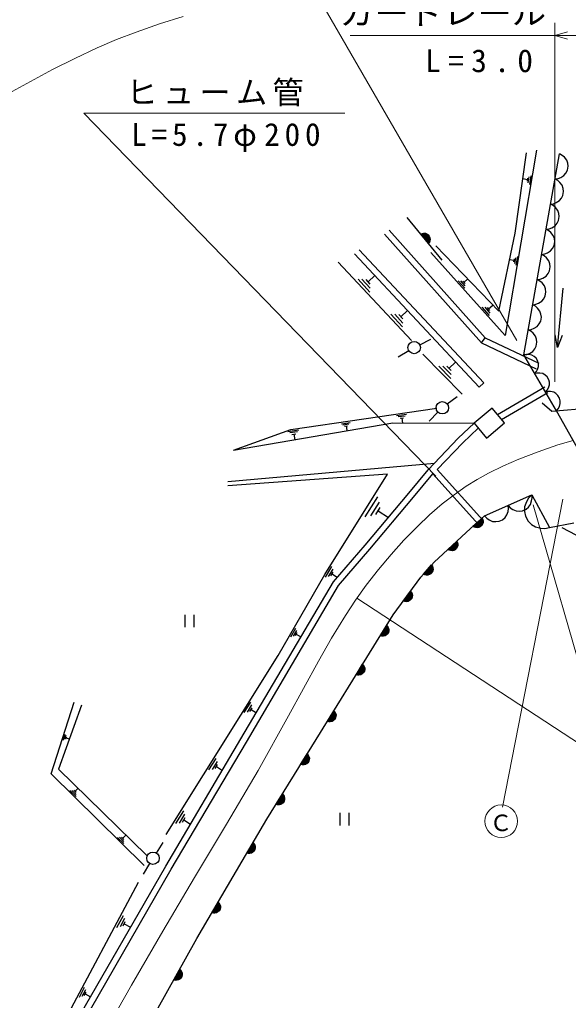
# Model space of a CAD drawing. Units: millimetres, scale not verified. Extents: x 40000 to 680000, y 20000 to 380000.
# Drawn here: x 88038 to 131971, y 262134 to 340701 of the extents above; entities that cross this region are included whole.
import ezdxf
from ezdxf.enums import TextEntityAlignment as Align

# ---------------------------------------------------------------- set-up
doc = ezdxf.new("R2010")
doc.units = ezdxf.units.MM
doc.header["$LTSCALE"] = 1000
doc.linetypes.add('CHAIN', pattern=[18.5, 12, -1.5, 3.5, -1.5])
for name, color, linetype, lineweight in [('M-BGD', 7, 'Continuous', 25), ('M-BMK', 2, 'CHAIN', 13), ('M-BMK-HTXT', 7, 'Continuous', 13), ('M-STR-HTXT', 7, 'Continuous', 13), ('M-STR-STR1', 1, 'Continuous', 25)]:
    doc.layers.add(name, color=color, linetype=linetype, lineweight=lineweight)
doc.styles.add('ＭＳ ゴシック', font='')
doc.styles.get('ＭＳ ゴシック').set_extended_font_data('MS Gothic')

msp = doc.modelspace()

# ---------------------------------------------------------------- linework, layer by layer
at = {"layer": 'M-BGD'}
for p, q in [((129432, 330247), (126910, 315403)), ((127713, 323599), (128630, 330018)), ((128401, 313837), (131256, 329949)), ((131473, 329828), (131256, 329949)), ((131649, 329677), (131473, 329828)), ((131836, 329442), (131649, 329677)), ((131917, 329199), (131836, 329442)), ((131951, 328949), (131917, 329199)), ((131618, 328213), (131778, 328413)), ((131778, 328413), (131896, 328636)), ((131896, 328636), (131951, 328949)), ((128691, 327879), (128332, 327940)), ((128711, 328000), (128670, 327759)), ((128759, 327625), (128840, 328099)), ((128973, 328185), (128857, 327498)), ((130899, 327935), (131144, 327970)), ((131116, 327814), (130899, 327935)), ((131292, 327663), (131116, 327814)), ((131144, 327970), (131362, 328056)), ((131479, 327428), (131292, 327663)), ((131362, 328056), (131618, 328213)), ((131561, 327185), (131479, 327428)), ((131539, 326622), (131594, 326935)), ((131594, 326935), (131561, 327185)), ((131005, 326042), (131261, 326199)), ((131261, 326199), (131421, 326399)), ((131421, 326399), (131539, 326622)), ((130542, 325921), (130787, 325956)), ((130760, 325800), (130542, 325921)), ((130935, 325649), (130760, 325800)), ((130787, 325956), (131005, 326042)), ((131122, 325414), (130935, 325649)), ((131204, 325171), (131122, 325414)), ((121867, 321421), (119059, 324860)), ((131065, 324385), (131182, 324608)), ((131182, 324608), (131237, 324921)), ((131237, 324921), (131204, 325171)), ((117617, 323835), (125315, 315220)), ((130185, 323907), (130430, 323942)), ((130403, 323786), (130185, 323907)), ((130579, 323635), (130403, 323786)), ((130430, 323942), (130648, 324028)), ((130648, 324028), (130905, 324185)), ((130905, 324185), (131065, 324385)), ((117244, 323501), (125009, 314813)), ((120146, 323528), (120261, 323570)), ((120779, 322753), (120146, 323528)), ((120211, 323548), (120812, 322812)), ((120261, 323570), (120373, 323587)), ((120844, 322871), (120275, 323568)), ((120347, 323579), (120867, 322942)), ((120373, 323587), (120520, 323581)), ((120887, 323016), (120427, 323580)), ((120513, 323573), (120896, 323104)), ((120520, 323581), (120636, 323534)), ((120870, 323235), (120635, 323523)), ((120636, 323534), (120739, 323466)), ((120739, 323466), (120837, 323346)), ((120837, 323346), (120882, 323232)), ((120882, 322963), (120844, 322855)), ((120882, 323232), (120905, 323108)), ((120905, 323108), (120882, 322963)), ((126395, 317352), (127713, 323599)), ((130765, 323400), (130579, 323635)), ((130847, 323157), (130765, 323400)), ((130881, 322907), (130847, 323157)), ((115211, 322269), (125194, 311608)), ((120844, 322855), (120779, 322753)), ((121351, 322567), (126395, 317352)), ((130291, 322014), (130548, 322171)), ((130548, 322171), (130708, 322371)), ((130708, 322371), (130825, 322594)), ((130825, 322594), (130881, 322907)), ((114846, 321927), (124829, 311266)), ((126910, 315403), (120950, 322052)), ((127606, 321408), (127247, 321469)), ((127626, 321528), (127585, 321287)), ((127674, 321153), (127755, 321627)), ((127888, 321713), (127772, 321026)), ((129829, 321893), (130074, 321928)), ((130046, 321772), (129829, 321893)), ((130222, 321621), (130046, 321772)), ((130074, 321928), (130291, 322014)), ((130409, 321386), (130222, 321621)), ((130490, 321143), (130409, 321386)), ((113547, 321283), (119401, 314997)), ((130351, 320357), (130468, 320580)), ((130468, 320580), (130524, 320893)), ((130524, 320893), (130490, 321143)), ((116078, 318880), (115129, 319900)), ((115448, 319901), (116104, 319196)), ((116103, 319521), (115769, 319879)), ((115936, 319700), (116469, 320196)), ((123675, 319185), (123143, 319777)), ((123326, 319774), (123693, 319365)), ((123603, 319654), (123912, 319932)), ((129472, 319879), (129717, 319914)), ((129689, 319758), (129472, 319879)), ((129717, 319914), (129935, 320000)), ((129935, 320000), (130191, 320157)), ((130191, 320157), (130351, 320357)), ((123696, 319550), (123509, 319759)), ((129865, 319607), (129689, 319758)), ((130052, 319372), (129865, 319607)), ((130133, 319129), (130052, 319372)), ((130167, 318879), (130133, 319129)), ((131102, 314424), (131556, 319196)), ((129834, 318143), (129994, 318343)), ((129994, 318343), (130112, 318566)), ((130112, 318566), (130167, 318879)), ((125669, 316991), (125071, 317658)), ((125276, 317654), (125689, 317194)), ((125693, 317402), (125483, 317637)), ((125588, 317520), (125936, 317832)), ((129115, 317865), (129360, 317900)), ((129332, 317744), (129115, 317865)), ((129508, 317593), (129332, 317744)), ((129360, 317900), (129578, 317986)), ((129695, 317358), (129508, 317593)), ((129578, 317986), (129834, 318143)), ((118694, 316080), (117744, 317099)), ((118064, 317100), (118720, 316396)), ((118719, 316720), (118385, 317079)), ((118552, 316899), (119085, 317396)), ((129777, 317115), (129695, 317358)), ((129755, 316552), (129810, 316865)), ((129810, 316865), (129777, 317115)), ((128758, 315851), (129003, 315886)), ((128976, 315730), (128758, 315851)), ((129003, 315886), (129221, 315972)), ((129221, 315972), (129477, 316129)), ((129477, 316129), (129637, 316329)), ((129637, 316329), (129755, 316552)), ((120076, 314650), (120971, 315097)), ((125009, 314813), (125315, 315220)), ((125315, 315220), (129600, 313168)), ((129151, 315579), (128976, 315730)), ((129338, 315344), (129151, 315579)), ((129420, 315101), (129338, 315344)), ((129453, 314851), (129420, 315101)), ((131102, 314424), (130913, 315447)), ((131483, 315393), (131102, 314424)), ((125009, 314813), (129384, 312717)), ((129120, 314115), (129281, 314315)), ((129281, 314315), (129398, 314538)), ((129398, 314538), (129453, 314851)), ((119198, 314173), (118336, 313666)), ((120325, 313888), (123468, 310684)), ((128607, 313878), (128401, 313837)), ((128401, 313837), (128646, 313872)), ((131017, 309373), (128401, 313837)), ((128803, 313878), (128607, 313878)), ((128646, 313872), (128864, 313958)), ((129051, 313828), (128803, 313878)), ((128864, 313958), (129120, 314115)), ((129237, 313717), (129051, 313828)), ((129395, 313575), (129237, 313717)), ((129530, 313344), (129395, 313575)), ((122567, 311943), (121592, 312938)), ((121911, 312947), (122585, 312260)), ((122576, 312584), (122233, 312934)), ((122404, 312759), (122924, 313269)), ((129504, 312679), (129583, 312920)), ((129576, 313137), (129530, 313344)), ((129583, 312920), (129576, 313137)), ((129273, 312349), (129412, 312505)), ((129479, 312390), (129273, 312349)), ((129412, 312505), (129504, 312679)), ((129674, 312389), (129479, 312390)), ((129923, 312340), (129674, 312389)), ((130108, 312229), (129923, 312340)), ((130266, 312086), (130108, 312229)), ((130402, 311856), (130266, 312086)), ((124829, 311266), (125194, 311608)), ((126294, 309068), (130085, 311275)), ((130283, 311017), (130376, 311191)), ((130376, 311191), (130455, 311432)), ((130448, 311648), (130402, 311856)), ((130455, 311432), (130448, 311648)), ((122276, 309910), (123070, 310517)), ((126619, 308679), (130337, 310843)), ((130145, 310861), (130283, 311017)), ((130351, 310902), (130145, 310861)), ((130546, 310901), (130351, 310902)), ((130795, 310852), (130546, 310901)), ((130980, 310740), (130795, 310852)), ((131138, 310598), (130980, 310740)), ((131273, 310368), (131138, 310598)), ((131320, 310160), (131273, 310368)), ((109753, 307868), (121434, 309562)), ((125871, 309575), (124418, 308361)), ((126858, 308394), (125871, 309575)), ((131155, 309529), (131248, 309703)), ((131248, 309703), (131327, 309944)), ((131327, 309944), (131320, 310160)), ((118210, 308984), (118998, 309098)), ((118894, 308947), (118350, 308869)), ((118503, 308763), (118780, 308804)), ((118641, 308783), (118701, 308372)), ((121525, 309253), (120818, 308546)), ((131017, 309373), (131155, 309529)), ((105151, 306218), (117917, 308389)), ((113801, 308322), (114491, 308422)), ((114400, 308290), (113924, 308221)), ((114058, 308129), (114300, 308164)), ((114179, 308147), (114231, 307786)), ((117917, 308389), (124418, 308361)), ((123159, 307159), (124418, 308361)), ((124418, 308361), (125405, 307180)), ((125405, 307180), (126858, 308394)), ((105151, 306218), (109753, 307868)), ((109507, 307716), (110393, 307845)), ((110277, 307676), (109664, 307587)), ((109836, 307469), (110148, 307514)), ((109992, 307491), (110059, 307028)), ((123513, 306805), (124740, 307976)), ((120750, 304635), (123159, 307159)), ((121470, 304665), (123513, 306805)), ((104720, 303696), (121255, 305164)), ((117502, 304292), (104720, 303355)), ((112475, 296240), (117502, 304292)), ((119199, 302765), (120750, 304635)), ((119584, 302445), (121124, 304303)), ((121124, 304303), (124764, 300265)), ((121470, 304665), (125135, 300600)), ((115709, 298596), (119199, 302765)), ((125269, 300948), (129037, 302630)), ((129037, 302630), (128788, 302369)), ((129059, 302380), (129037, 302630)), ((129037, 302630), (130450, 300005)), ((115707, 300872), (116708, 302476)), ((116089, 298271), (119584, 302445)), ((116822, 302058), (116130, 300950)), ((127174, 301538), (127153, 301789)), ((127153, 301789), (127320, 301604)), ((128617, 302074), (128466, 301662)), ((128788, 302369), (128617, 302074)), ((128784, 301653), (128941, 301858)), ((128941, 301858), (129032, 302147)), ((129032, 302147), (129059, 302380)), ((116555, 301065), (116907, 301629)), ((116731, 301347), (117569, 300824)), ((124125, 299938), (125269, 300948)), ((125269, 300948), (125436, 300762)), ((126900, 300811), (127057, 301017)), ((127057, 301017), (127148, 301306)), ((127148, 301306), (127174, 301538)), ((127320, 301604), (127515, 301470)), ((127515, 301470), (127792, 301345)), ((127792, 301345), (128049, 301325)), ((128049, 301325), (128302, 301353)), ((128302, 301353), (128594, 301483)), ((128466, 301662), (128464, 301289)), ((128464, 301289), (128532, 300928)), ((128532, 300928), (128751, 300521)), ((128594, 301483), (128784, 301653)), ((124322, 300112), (125072, 300774)), ((125094, 300710), (124382, 300082)), ((124442, 300051), (125117, 300647)), ((125130, 300575), (124513, 300031)), ((124588, 300014), (125134, 300495)), ((125130, 300409), (124677, 300008)), ((124806, 300039), (125085, 300286)), ((125033, 300179), (124917, 300077)), ((125096, 300285), (125033, 300179)), ((125072, 300774), (125118, 300661)), ((125139, 300403), (125096, 300285)), ((125118, 300661), (125139, 300550)), ((125139, 300550), (125139, 300403)), ((125436, 300762), (125631, 300629)), ((125631, 300629), (125907, 300504)), ((125907, 300504), (126165, 300483)), ((126165, 300483), (126418, 300512)), ((126418, 300512), (126710, 300642)), ((126710, 300642), (126900, 300811)), ((128751, 300521), (129016, 300265)), ((129016, 300265), (129328, 300061)), ((130450, 300005), (132400, 300383)), ((121231, 297246), (124125, 299938)), ((124426, 300051), (124322, 300112)), ((124536, 300017), (124426, 300051)), ((124681, 299999), (124536, 300017)), ((124804, 300027), (124681, 299999)), ((124917, 300077), (124804, 300027)), ((129328, 300061), (129755, 299961)), ((129755, 299961), (130092, 299948)), ((130092, 299948), (130450, 300005)), ((145536, 292596), (131477, 299993)), ((113158, 295653), (115709, 298596)), ((122312, 298252), (123044, 298933)), ((123068, 298870), (122373, 298223)), ((122434, 298194), (123093, 298807)), ((123108, 298736), (122505, 298176)), ((122581, 298161), (123114, 298656)), ((123112, 298569), (122669, 298157)), ((123044, 298933), (123093, 298821)), ((123121, 298564), (123081, 298445)), ((123093, 298821), (123117, 298711)), ((123117, 298711), (123121, 298564)), ((113566, 295360), (116089, 298271)), ((122418, 298193), (122312, 298252)), ((122528, 298163), (122418, 298193)), ((122674, 298148), (122528, 298163)), ((122796, 298179), (122674, 298148)), ((122907, 298232), (122796, 298179)), ((122798, 298192), (123071, 298445)), ((123021, 298338), (122907, 298232)), ((123081, 298445), (123021, 298338)), ((120154, 296035), (121231, 297246)), ((120361, 296267), (121025, 297014)), ((121025, 297014), (121084, 296908)), ((108725, 289763), (112475, 296240)), ((112517, 296048), (113044, 296892)), ((113104, 296672), (112739, 296089)), ((112963, 296150), (113148, 296447)), ((113056, 296298), (113497, 296023)), ((120472, 296219), (120361, 296267)), ((121055, 296954), (120424, 296244)), ((120584, 296199), (120472, 296219)), ((120487, 296221), (121085, 296894)), ((121107, 296825), (120561, 296210)), ((120637, 296202), (121120, 296746)), ((121127, 296659), (120725, 296207)), ((120849, 296241), (120731, 296199)), ((120955, 296304), (120849, 296241)), ((120850, 296253), (121098, 296532)), ((121058, 296420), (120955, 296304)), ((121108, 296532), (121058, 296420)), ((121084, 296908), (121119, 296800)), ((121136, 296654), (121108, 296532)), ((121119, 296800), (121136, 296654)), ((105759, 283078), (113158, 295653)), ((117934, 293007), (120154, 296035)), ((120731, 296199), (120584, 296199)), ((106189, 282824), (113566, 295360)), ((118748, 294118), (119340, 294924)), ((119375, 294867), (118814, 294101)), ((118879, 294084), (119411, 294810)), ((119439, 294743), (118953, 294079)), ((119030, 294079), (119460, 294665)), ((119340, 294924), (119409, 294824)), ((119409, 294824), (119453, 294720)), ((119453, 294720), (119485, 294576)), ((118863, 294080), (118748, 294118)), ((118977, 294071), (118863, 294080)), ((119124, 294084), (118977, 294071)), ((119475, 294580), (119117, 294092)), ((119237, 294138), (119124, 294084)), ((119237, 294150), (119457, 294450)), ((119337, 294210), (119237, 294138)), ((119429, 294335), (119337, 294210)), ((119468, 294452), (119429, 294335)), ((119485, 294576), (119468, 294452)), ((101257, 293024), (101257, 292024)), ((102025, 292024), (102025, 293024)), ((116386, 290517), (117934, 293007)), ((109764, 291261), (110163, 291950)), ((110217, 291776), (109941, 291300)), ((110118, 291354), (110259, 291597)), ((116896, 291337), (117424, 292187)), ((117464, 292132), (116962, 291325)), ((117028, 291314), (117504, 292078)), ((117537, 292013), (117103, 291315)), ((117179, 291320), (117564, 291938)), ((117585, 291854), (117266, 291340)), ((117381, 291407), (117577, 291723)), ((117424, 292187), (117500, 292092)), ((117557, 291606), (117476, 291474)), ((117500, 292092), (117553, 291992)), ((117553, 291992), (117595, 291851)), ((117588, 291726), (117557, 291606)), ((117595, 291851), (117588, 291726)), ((110189, 291475), (110549, 291267)), ((117013, 291308), (116896, 291337)), ((117128, 291308), (117013, 291308)), ((117273, 291333), (117128, 291308)), ((117382, 291394), (117273, 291333)), ((117476, 291474), (117382, 291394)), ((111791, 283045), (116386, 290517)), ((99777, 275431), (108725, 289763)), ((114975, 288223), (115499, 289075)), ((115539, 289021), (115042, 288211)), ((115108, 288200), (115579, 288967)), ((115613, 288902), (115182, 288201)), ((115259, 288207), (115640, 288827)), ((115662, 288743), (115345, 288227)), ((115460, 288295), (115655, 288612)), ((115554, 288363), (115461, 288282)), ((115499, 289075), (115576, 288980)), ((115636, 288495), (115554, 288363)), ((115576, 288980), (115629, 288880)), ((115629, 288880), (115672, 288740)), ((115665, 288615), (115636, 288495)), ((115672, 288740), (115665, 288615)), ((115093, 288195), (114975, 288223)), ((115207, 288195), (115093, 288195)), ((115352, 288220), (115207, 288195)), ((115461, 288282), (115352, 288220)), ((90572, 280280), (92410, 286015)), ((106025, 285184), (106552, 286028)), ((92998, 285795), (91160, 280648)), ((106612, 285807), (106248, 285224)), ((106472, 285285), (106657, 285582)), ((106564, 285433), (107005, 285158)), ((112678, 284487), (113201, 285339)), ((113242, 285284), (112744, 284475)), ((112810, 284464), (113282, 285230)), ((113201, 285339), (113278, 285244)), ((113278, 285244), (113331, 285144)), ((112795, 284458), (112678, 284487)), ((112910, 284458), (112795, 284458)), ((113315, 285166), (112884, 284465)), ((113054, 284484), (112910, 284458)), ((112961, 284471), (113342, 285090)), ((113364, 285007), (113047, 284491)), ((113163, 284546), (113054, 284484)), ((113162, 284559), (113357, 284876)), ((113257, 284627), (113163, 284546)), ((113338, 284759), (113257, 284627)), ((113331, 285144), (113374, 285003)), ((113367, 284878), (113338, 284759)), ((113374, 285003), (113367, 284878)), ((91534, 282976), (91686, 283449)), ((91742, 283350), (91637, 283023)), ((91738, 283080), (91791, 283246)), ((91765, 283163), (92012, 283084)), ((99740, 272885), (105759, 283078)), ((107820, 276652), (111791, 283045)), ((100172, 272633), (106189, 282824)), ((103197, 280590), (103777, 281519)), ((103843, 281276), (103442, 280635)), ((110534, 281022), (111062, 281871)), ((111102, 281817), (110601, 281010)), ((110667, 280998), (111142, 281763)), ((111175, 281698), (110741, 280999)), ((110818, 281004), (111202, 281622)), ((111223, 281538), (110904, 281024)), ((111019, 281091), (111216, 281408)), ((111062, 281871), (111138, 281776)), ((111196, 281291), (111114, 281159)), ((111138, 281776), (111191, 281676)), ((111191, 281676), (111233, 281535)), ((111226, 281410), (111196, 281291)), ((111233, 281535), (111226, 281410)), ((91160, 280648), (98218, 273736)), ((103688, 280702), (103892, 281028)), ((103790, 280865), (104275, 280562)), ((110652, 280993), (110534, 281022)), ((110766, 280992), (110652, 280993)), ((110911, 281017), (110766, 280992)), ((111020, 281079), (110911, 281017)), ((111114, 281159), (111020, 281079)), ((97998, 272927), (90572, 280280)), ((92556, 278459), (92061, 278949)), ((92221, 278956), (92563, 278617)), ((92556, 278779), (92382, 278951)), ((92469, 278865), (92725, 279124)), ((108549, 277825), (109077, 278675)), ((109117, 278620), (108615, 277813)), ((108682, 277802), (109157, 278566)), ((109190, 278501), (108756, 277803)), ((108833, 277808), (109217, 278426)), ((109238, 278342), (108919, 277828)), ((109034, 277895), (109230, 278211)), ((109077, 278675), (109153, 278580)), ((109153, 278580), (109206, 278480)), ((109206, 278480), (109248, 278339)), ((109241, 278214), (109211, 278094)), ((109248, 278339), (109241, 278214)), ((108667, 277796), (108549, 277825)), ((108781, 277796), (108667, 277796)), ((108926, 277821), (108781, 277796)), ((109035, 277882), (108926, 277821)), ((109129, 277962), (109035, 277882)), ((109211, 278094), (109129, 277962)), ((100546, 276293), (101178, 277305)), ((101250, 277041), (100814, 276341)), ((101082, 276414), (101304, 276771)), ((101193, 276592), (101722, 276262)), ((105129, 272071), (107820, 276652)), ((113666, 277154), (113666, 276154)), ((114434, 276154), (114434, 277154)), ((96370, 274703), (95875, 275193)), ((96035, 275200), (96377, 274862)), ((96370, 275024), (96196, 275196)), ((96283, 275110), (96539, 275368)), ((98983, 273937), (99528, 274775)), ((106221, 273930), (106728, 274792)), ((106769, 274739), (106288, 273920)), ((106354, 273910), (106810, 274686)), ((106845, 274622), (106428, 273913)), ((106505, 273920), (106874, 274547)), ((106897, 274464), (106591, 273942)), ((106704, 274012), (106893, 274333)), ((106728, 274792), (106807, 274699)), ((106876, 274215), (106797, 274082)), ((106807, 274699), (106862, 274601)), ((106862, 274601), (106907, 274461)), ((106903, 274335), (106876, 274215)), ((106907, 274461), (106903, 274335)), ((106339, 273904), (106221, 273930)), ((106454, 273906), (106339, 273904)), ((106598, 273935), (106454, 273906)), ((106705, 273999), (106598, 273935)), ((106797, 274082), (106705, 273999)), ((89178, 254571), (99740, 272885)), ((89611, 254321), (100172, 272633)), ((98448, 273092), (97921, 272242)), ((102235, 267091), (105129, 272071)), ((88642, 254880), (97562, 271596)), ((103431, 269149), (103933, 270013)), ((103974, 269960), (103497, 269139)), ((103564, 269129), (104016, 269907)), ((104051, 269843), (103638, 269132)), ((103715, 269140), (104080, 269769)), ((104104, 269686), (103800, 269162)), ((103913, 269233), (104100, 269555)), ((103933, 270013), (104012, 269921)), ((104012, 269921), (104068, 269822)), ((104068, 269822), (104114, 269683)), ((104110, 269557), (104084, 269437)), ((104114, 269683), (104110, 269557)), ((95833, 267963), (96348, 268929)), ((103549, 269123), (103431, 269149)), ((103663, 269126), (103549, 269123)), ((103807, 269155), (103663, 269126)), ((103915, 269220), (103807, 269155)), ((104006, 269303), (103915, 269220)), ((104084, 269437), (104006, 269303)), ((96431, 268692), (96075, 268025)), ((96315, 268108), (96497, 268448)), ((96406, 268278), (96911, 268009)), ((99005, 261304), (102235, 267091)), ((100376, 263761), (100864, 264634)), ((100906, 264582), (100443, 263752)), ((100510, 263744), (100948, 264529)), ((100985, 264466), (100584, 263748)), ((100660, 263757), (101015, 264392)), ((101040, 264309), (100745, 263781)), ((100857, 263853), (101039, 264178)), ((100864, 264634), (100944, 264543)), ((100944, 264543), (101002, 264445)), ((101024, 264060), (100949, 263925)), ((101002, 264445), (101050, 264307)), ((101049, 264181), (101024, 264060)), ((101050, 264307), (101049, 264181)), ((100495, 263738), (100376, 263761)), ((100609, 263742), (100495, 263738)), ((100753, 263774), (100609, 263742)), ((100859, 263841), (100753, 263774)), ((100949, 263925), (100859, 263841)), ((92819, 262394), (93241, 263184)), ((93308, 262990), (93017, 262444)), ((93214, 262513), (93362, 262791)), ((93288, 262652), (93701, 262431))]:
    msp.add_line(p, q, dxfattribs=at)
for centre in [(119629, 314427), (121879, 309606), (98711, 273518)]:
    msp.add_circle(centre, 498, dxfattribs=at)
at = {"layer": 'M-BMK'}
for p, q in [((131134, 306626), (129562, 306082)), ((132349, 306991), (131134, 306626)), ((129562, 306082), (128000, 305477)), ((126777, 304951), (125582, 304372)), ((128000, 305477), (126777, 304951)), ((125582, 304372), (124673, 303872)), ((123793, 303320), (122820, 302637)), ((124673, 303872), (123793, 303320)), ((122820, 302637), (121873, 301898)), ((121873, 301898), (120861, 301028)), ((120861, 301028), (119882, 300105)), ((119882, 300105), (118808, 299005)), ((118808, 299005), (117780, 297865)), ((117780, 297865), (116758, 296645)), ((117780, 297865), (116758, 296645)), ((117780, 297865), (116758, 296645)), ((117780, 297865), (116758, 296645)), ((116758, 296645), (115786, 295390)), ((115786, 295390), (114932, 294198)), ((115786, 295390), (114932, 294198)), ((115786, 295390), (114932, 294198)), ((115786, 295390), (114932, 294198)), ((114932, 294198), (114120, 292960)), ((114120, 292960), (113015, 291152)), ((113015, 291152), (111957, 289305)), ((111957, 289305), (109576, 284919)), ((109576, 284919), (107144, 280551)), ((107144, 280551), (104610, 276254)), ((104610, 276254), (102035, 271968)), ((102035, 271968), (99497, 267674)), ((99497, 267674), (96994, 263347)), ((96994, 263347), (94525, 259012))]:
    msp.add_line(p, q, dxfattribs=at)
at = {"layer": 'M-BMK-HTXT'}
msp.add_line((126705, 277610), (131535, 302282), dxfattribs=at)
msp.add_circle((126599, 276482), 1304, dxfattribs=at)
at = {"layer": 'M-STR-HTXT'}
for p, q in [((127853, 314986), (110708, 344633)), ((99231, 340353), (97365, 339707)), ((101120, 340943), (99231, 340353)), ((130897, 311674), (130897, 340430)), ((97365, 339707), (95794, 339102)), ((114501, 339430), (133623, 339430)), ((130897, 339430), (131897, 339715)), ((131897, 339143), (130897, 339430)), ((95794, 339102), (94246, 338441)), ((94246, 338441), (92449, 337599)), ((92449, 337599), (90665, 336698)), ((90665, 336698), (87434, 334945)), ((121347, 304140), (93176, 333198)), ((93176, 333198), (114077, 333198)), ((129143, 301821), (144622, 248152)), ((115045, 294363), (140098, 277921))]:
    msp.add_line(p, q, dxfattribs=at)
at = {"layer": 'M-STR-STR1'}
for p, q in [((129878, 309989), (130641, 309342)), ((130641, 309342), (133857, 309605)), ((133541, 304913), (131017, 309373))]:
    msp.add_line(p, q, dxfattribs=at)

# ---------------------------------------------------------------- texts
at = {"layer": 'M-BMK-HTXT', "style": 'ＭＳ ゴシック'}
msp.add_text('Ｃ', height=1320, dxfattribs=at).set_placement((125672, 275298), align=Align.BOTTOM_LEFT)
at = {"layer": 'M-STR-HTXT', "style": 'ＭＳ ゴシック', "width": 1.1}
msp.add_text('ガードレール', height=1833, dxfattribs=at).set_placement((113688, 339759), align=Align.BOTTOM_LEFT)
at = {"layer": 'M-STR-HTXT', "char_height": 1833, "attachment_point": 7, "style": 'ＭＳ ゴシック'}
for s, insert in [('\\T1.48;L=3.0', (120504, 336463)), ('\\T1.17;ヒューム管', (96584, 333760)), ('\\T1.31;L=5.7φ200', (96969, 330087))]:
    msp.add_mtext(s, dxfattribs=dict(at, insert=insert))

doc.saveas('drawing.dxf')
